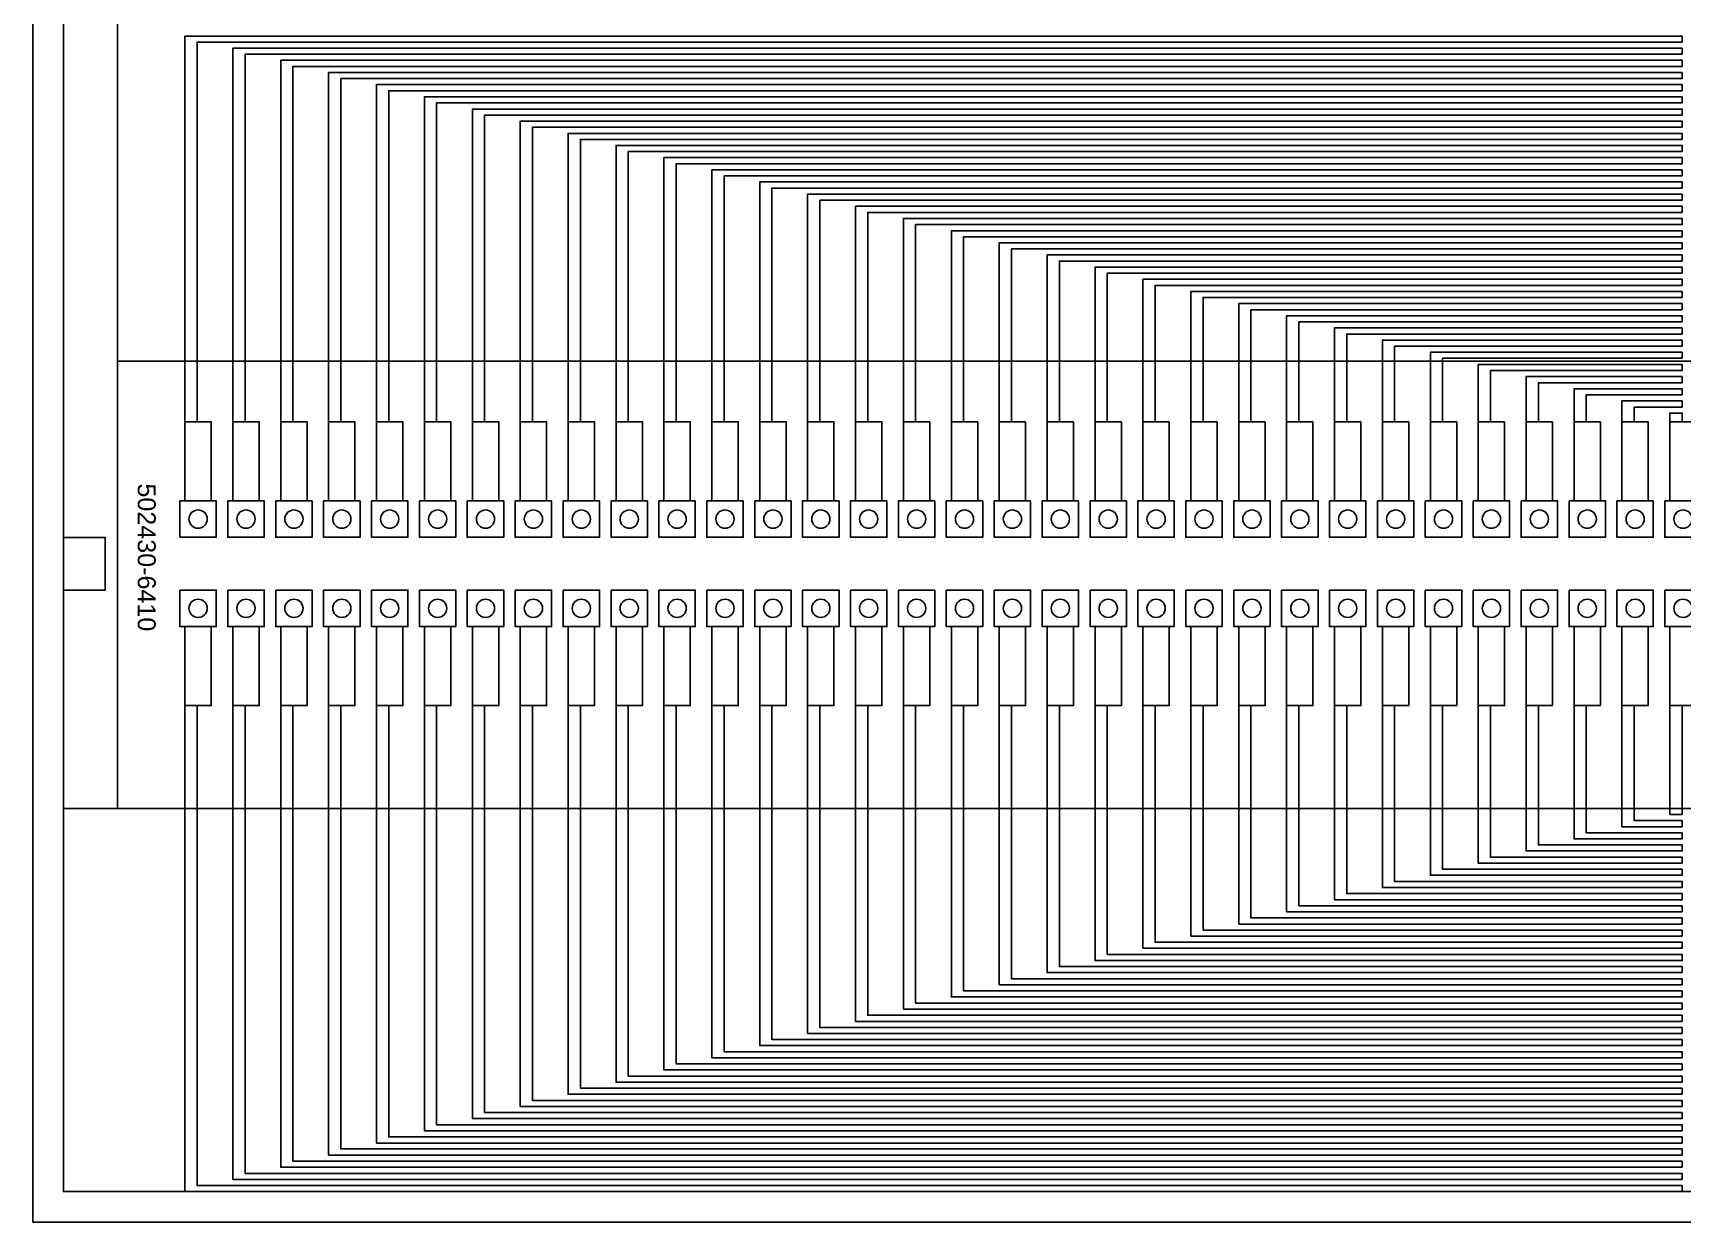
# Model space of a CAD drawing. Header units: inches. Extents: x 11033 to 102276, y 10578 to 36264.
# Drawn here: x 48414 to 62185, y 10722 to 20653 of the extents above; entities that cross this region are included whole.
import ezdxf

# ---------------------------------------------------------------- set-up
doc = ezdxf.new("R2010")
doc.units = ezdxf.units.IN
doc.header["$MEASUREMENT"] = 0
for name, color, linetype in [('board outline', 130, 'Continuous'), ('bottom copper', 160, 'Continuous'), ('bottom solder mask', 94, 'Continuous'), ('drill', 44, 'Continuous'), ('top copper', 10, 'Continuous'), ('top solder mask', 90, 'Continuous')]:
    doc.layers.add(name, color=color, linetype=linetype)
doc.styles.get("Standard").update_dxf_attribs({"font": 'arial.ttf'})

msp = doc.modelspace()

# ---------------------------------------------------------------- linework, layer by layer
at = {"layer": 'board outline'}
msp.add_lwpolyline([(48414, 29748), (48414, 10722), (67077, 10722), (67077, 13872), (83613, 13872), (83613, 10722), (102276, 10722), (102276, 29748), (88687, 29748), (88687, 30801), (62003, 30801), (62003, 29748)], close=True, dxfattribs=at)
at = {"layer": 'bottom copper'}
for points in [[(48668, 26954), (48668, 14176), (49120, 14176), (49120, 26954)], [(49120, 23393), (62826, 23393), (62826, 17913), (49120, 17913)], [(49683, 16745), (49683, 17405), (49903, 17405), (49903, 16745)], [(50083, 16745), (50083, 17405), (50303, 17405), (50303, 16745)], [(50483, 16745), (50483, 17405), (50703, 17405), (50703, 16745)], [(50883, 16745), (50883, 17405), (51103, 17405), (51103, 16745)], [(51283, 16745), (51283, 17405), (51503, 17405), (51503, 16745)], [(51683, 16745), (51683, 17405), (51903, 17405), (51903, 16745)], [(52083, 16745), (52083, 17405), (52303, 17405), (52303, 16745)], [(52483, 16745), (52483, 17405), (52703, 17405), (52703, 16745)], [(52883, 16745), (52883, 17405), (53103, 17405), (53103, 16745)], [(53283, 16745), (53283, 17405), (53503, 17405), (53503, 16745)], [(53683, 16745), (53683, 17405), (53903, 17405), (53903, 16745)], [(54083, 16745), (54083, 17405), (54303, 17405), (54303, 16745)], [(54483, 16745), (54483, 17405), (54703, 17405), (54703, 16745)], [(54883, 16745), (54883, 17405), (55103, 17405), (55103, 16745)], [(55283, 16745), (55283, 17405), (55503, 17405), (55503, 16745)], [(55683, 16745), (55683, 17405), (55903, 17405), (55903, 16745)], [(56083, 16745), (56083, 17405), (56303, 17405), (56303, 16745)], [(56483, 16745), (56483, 17405), (56703, 17405), (56703, 16745)], [(56883, 16745), (56883, 17405), (57103, 17405), (57103, 16745)], [(57283, 16745), (57283, 17405), (57503, 17405), (57503, 16745)], [(57683, 16745), (57683, 17405), (57903, 17405), (57903, 16745)], [(58083, 16745), (58083, 17405), (58303, 17405), (58303, 16745)], [(58483, 16745), (58483, 17405), (58703, 17405), (58703, 16745)], [(58883, 16745), (58883, 17405), (59103, 17405), (59103, 16745)], [(59283, 16745), (59283, 17405), (59503, 17405), (59503, 16745)], [(59683, 16745), (59683, 17405), (59903, 17405), (59903, 16745)], [(60083, 16745), (60083, 17405), (60303, 17405), (60303, 16745)], [(60483, 16745), (60483, 17405), (60703, 17405), (60703, 16745)], [(60883, 16745), (60883, 17405), (61103, 17405), (61103, 16745)], [(61283, 16745), (61283, 17405), (61503, 17405), (61503, 16745)], [(61683, 16745), (61683, 17405), (61903, 17405), (61903, 16745)], [(62083, 16745), (62083, 17405), (62303, 17405), (62303, 16745)], [(49641, 16745), (49945, 16745), (49945, 16441), (49641, 16441)], [(50041, 16745), (50345, 16745), (50345, 16441), (50041, 16441)], [(50441, 16745), (50745, 16745), (50745, 16441), (50441, 16441)], [(50841, 16745), (51145, 16745), (51145, 16441), (50841, 16441)], [(51241, 16745), (51545, 16745), (51545, 16441), (51241, 16441)], [(51641, 16745), (51945, 16745), (51945, 16441), (51641, 16441)], [(52041, 16745), (52345, 16745), (52345, 16441), (52041, 16441)], [(52441, 16745), (52745, 16745), (52745, 16441), (52441, 16441)], [(52841, 16745), (53145, 16745), (53145, 16441), (52841, 16441)], [(53241, 16745), (53545, 16745), (53545, 16441), (53241, 16441)], [(53641, 16745), (53945, 16745), (53945, 16441), (53641, 16441)], [(54041, 16745), (54345, 16745), (54345, 16441), (54041, 16441)], [(54441, 16745), (54745, 16745), (54745, 16441), (54441, 16441)], [(54841, 16745), (55145, 16745), (55145, 16441), (54841, 16441)], [(55241, 16745), (55545, 16745), (55545, 16441), (55241, 16441)], [(55641, 16745), (55945, 16745), (55945, 16441), (55641, 16441)], [(56041, 16745), (56345, 16745), (56345, 16441), (56041, 16441)], [(56441, 16745), (56745, 16745), (56745, 16441), (56441, 16441)], [(56841, 16745), (57145, 16745), (57145, 16441), (56841, 16441)], [(57241, 16745), (57545, 16745), (57545, 16441), (57241, 16441)], [(57641, 16745), (57945, 16745), (57945, 16441), (57641, 16441)], [(58041, 16745), (58345, 16745), (58345, 16441), (58041, 16441)], [(58441, 16745), (58745, 16745), (58745, 16441), (58441, 16441)], [(58841, 16745), (59145, 16745), (59145, 16441), (58841, 16441)], [(59241, 16745), (59545, 16745), (59545, 16441), (59241, 16441)], [(59641, 16745), (59945, 16745), (59945, 16441), (59641, 16441)], [(60041, 16745), (60345, 16745), (60345, 16441), (60041, 16441)], [(60441, 16745), (60745, 16745), (60745, 16441), (60441, 16441)], [(60841, 16745), (61145, 16745), (61145, 16441), (60841, 16441)], [(61241, 16745), (61545, 16745), (61545, 16441), (61241, 16441)], [(61641, 16745), (61945, 16745), (61945, 16441), (61641, 16441)], [(62041, 16745), (62345, 16745), (62345, 16441), (62041, 16441)], [(49641, 16000), (49945, 16000), (49945, 15695), (49641, 15695)], [(50041, 16000), (50345, 16000), (50345, 15695), (50041, 15695)], [(50441, 16000), (50745, 16000), (50745, 15695), (50441, 15695)], [(50841, 16000), (51145, 16000), (51145, 15695), (50841, 15695)], [(51241, 16000), (51545, 16000), (51545, 15695), (51241, 15695)], [(51641, 16000), (51945, 16000), (51945, 15695), (51641, 15695)], [(52041, 16000), (52345, 16000), (52345, 15695), (52041, 15695)], [(52441, 16000), (52745, 16000), (52745, 15695), (52441, 15695)], [(52841, 16000), (53145, 16000), (53145, 15695), (52841, 15695)], [(53241, 16000), (53545, 16000), (53545, 15695), (53241, 15695)], [(53641, 16000), (53945, 16000), (53945, 15695), (53641, 15695)], [(54041, 16000), (54345, 16000), (54345, 15695), (54041, 15695)], [(54441, 16000), (54745, 16000), (54745, 15695), (54441, 15695)], [(54841, 16000), (55145, 16000), (55145, 15695), (54841, 15695)], [(55241, 16000), (55545, 16000), (55545, 15695), (55241, 15695)], [(55641, 16000), (55945, 16000), (55945, 15695), (55641, 15695)], [(56041, 16000), (56345, 16000), (56345, 15695), (56041, 15695)], [(56441, 16000), (56745, 16000), (56745, 15695), (56441, 15695)], [(56841, 16000), (57145, 16000), (57145, 15695), (56841, 15695)], [(57241, 16000), (57545, 16000), (57545, 15695), (57241, 15695)], [(57641, 16000), (57945, 16000), (57945, 15695), (57641, 15695)], [(58041, 16000), (58345, 16000), (58345, 15695), (58041, 15695)], [(58441, 16000), (58745, 16000), (58745, 15695), (58441, 15695)], [(58841, 16000), (59145, 16000), (59145, 15695), (58841, 15695)], [(59241, 16000), (59545, 16000), (59545, 15695), (59241, 15695)], [(59641, 16000), (59945, 16000), (59945, 15695), (59641, 15695)], [(60041, 16000), (60345, 16000), (60345, 15695), (60041, 15695)], [(60441, 16000), (60745, 16000), (60745, 15695), (60441, 15695)], [(60841, 16000), (61145, 16000), (61145, 15695), (60841, 15695)], [(61241, 16000), (61545, 16000), (61545, 15695), (61241, 15695)], [(61641, 16000), (61945, 16000), (61945, 15695), (61641, 15695)], [(62041, 16000), (62345, 16000), (62345, 15695), (62041, 15695)], [(49683, 15035), (49683, 15695), (49903, 15695), (49903, 15035)], [(50083, 15035), (50083, 15695), (50303, 15695), (50303, 15035)], [(50483, 15035), (50483, 15695), (50703, 15695), (50703, 15035)], [(50883, 15035), (50883, 15695), (51103, 15695), (51103, 15035)], [(51283, 15035), (51283, 15695), (51503, 15695), (51503, 15035)], [(51683, 15035), (51683, 15695), (51903, 15695), (51903, 15035)], [(52083, 15035), (52083, 15695), (52303, 15695), (52303, 15035)], [(52483, 15035), (52483, 15695), (52703, 15695), (52703, 15035)], [(52883, 15035), (52883, 15695), (53103, 15695), (53103, 15035)], [(53283, 15035), (53283, 15695), (53503, 15695), (53503, 15035)], [(53683, 15035), (53683, 15695), (53903, 15695), (53903, 15035)], [(54083, 15035), (54083, 15695), (54303, 15695), (54303, 15035)], [(54483, 15035), (54483, 15695), (54703, 15695), (54703, 15035)], [(54883, 15035), (54883, 15695), (55103, 15695), (55103, 15035)], [(55283, 15035), (55283, 15695), (55503, 15695), (55503, 15035)], [(55683, 15035), (55683, 15695), (55903, 15695), (55903, 15035)], [(56083, 15035), (56083, 15695), (56303, 15695), (56303, 15035)], [(56483, 15035), (56483, 15695), (56703, 15695), (56703, 15035)], [(56883, 15035), (56883, 15695), (57103, 15695), (57103, 15035)], [(57283, 15035), (57283, 15695), (57503, 15695), (57503, 15035)], [(57683, 15035), (57683, 15695), (57903, 15695), (57903, 15035)], [(58083, 15035), (58083, 15695), (58303, 15695), (58303, 15035)], [(58483, 15035), (58483, 15695), (58703, 15695), (58703, 15035)], [(58883, 15035), (58883, 15695), (59103, 15695), (59103, 15035)], [(59283, 15035), (59283, 15695), (59503, 15695), (59503, 15035)], [(59683, 15035), (59683, 15695), (59903, 15695), (59903, 15035)], [(60083, 15035), (60083, 15695), (60303, 15695), (60303, 15035)], [(60483, 15035), (60483, 15695), (60703, 15695), (60703, 15035)], [(60883, 15035), (60883, 15695), (61103, 15695), (61103, 15035)], [(61283, 15035), (61283, 15695), (61503, 15695), (61503, 15035)], [(61683, 15035), (61683, 15695), (61903, 15695), (61903, 15035)], [(62083, 15035), (62083, 15695), (62303, 15695), (62303, 15035)], [(66772, 14176), (48668, 14176), (48668, 10976), (66772, 10976)]]:
    msp.add_lwpolyline(points, close=True, dxfattribs=at)
at = {"layer": 'bottom solder mask'}
for points in [[(49683, 16745), (49683, 17405), (49903, 17405), (49903, 16745)], [(50083, 16745), (50083, 17405), (50303, 17405), (50303, 16745)], [(50483, 16745), (50483, 17405), (50703, 17405), (50703, 16745)], [(50883, 16745), (50883, 17405), (51103, 17405), (51103, 16745)], [(51283, 16745), (51283, 17405), (51503, 17405), (51503, 16745)], [(51683, 16745), (51683, 17405), (51903, 17405), (51903, 16745)], [(52083, 16745), (52083, 17405), (52303, 17405), (52303, 16745)], [(52483, 16745), (52483, 17405), (52703, 17405), (52703, 16745)], [(52883, 16745), (52883, 17405), (53103, 17405), (53103, 16745)], [(53283, 16745), (53283, 17405), (53503, 17405), (53503, 16745)], [(53683, 16745), (53683, 17405), (53903, 17405), (53903, 16745)], [(54083, 16745), (54083, 17405), (54303, 17405), (54303, 16745)], [(54483, 16745), (54483, 17405), (54703, 17405), (54703, 16745)], [(54883, 16745), (54883, 17405), (55103, 17405), (55103, 16745)], [(55283, 16745), (55283, 17405), (55503, 17405), (55503, 16745)], [(55683, 16745), (55683, 17405), (55903, 17405), (55903, 16745)], [(56083, 16745), (56083, 17405), (56303, 17405), (56303, 16745)], [(56483, 16745), (56483, 17405), (56703, 17405), (56703, 16745)], [(56883, 16745), (56883, 17405), (57103, 17405), (57103, 16745)], [(57283, 16745), (57283, 17405), (57503, 17405), (57503, 16745)], [(57683, 16745), (57683, 17405), (57903, 17405), (57903, 16745)], [(58083, 16745), (58083, 17405), (58303, 17405), (58303, 16745)], [(58483, 16745), (58483, 17405), (58703, 17405), (58703, 16745)], [(58883, 16745), (58883, 17405), (59103, 17405), (59103, 16745)], [(59283, 16745), (59283, 17405), (59503, 17405), (59503, 16745)], [(59683, 16745), (59683, 17405), (59903, 17405), (59903, 16745)], [(60083, 16745), (60083, 17405), (60303, 17405), (60303, 16745)], [(60483, 16745), (60483, 17405), (60703, 17405), (60703, 16745)], [(60883, 16745), (60883, 17405), (61103, 17405), (61103, 16745)], [(61283, 16745), (61283, 17405), (61503, 17405), (61503, 16745)], [(61683, 16745), (61683, 17405), (61903, 17405), (61903, 16745)], [(62083, 16745), (62083, 17405), (62303, 17405), (62303, 16745)], [(48668, 16000), (48668, 16440), (49018, 16440), (49018, 16000)], [(49683, 15035), (49683, 15695), (49903, 15695), (49903, 15035)], [(50083, 15035), (50083, 15695), (50303, 15695), (50303, 15035)], [(50483, 15035), (50483, 15695), (50703, 15695), (50703, 15035)], [(50883, 15035), (50883, 15695), (51103, 15695), (51103, 15035)], [(51283, 15035), (51283, 15695), (51503, 15695), (51503, 15035)], [(51683, 15035), (51683, 15695), (51903, 15695), (51903, 15035)], [(52083, 15035), (52083, 15695), (52303, 15695), (52303, 15035)], [(52483, 15035), (52483, 15695), (52703, 15695), (52703, 15035)], [(52883, 15035), (52883, 15695), (53103, 15695), (53103, 15035)], [(53283, 15035), (53283, 15695), (53503, 15695), (53503, 15035)], [(53683, 15035), (53683, 15695), (53903, 15695), (53903, 15035)], [(54083, 15035), (54083, 15695), (54303, 15695), (54303, 15035)], [(54483, 15035), (54483, 15695), (54703, 15695), (54703, 15035)], [(54883, 15035), (54883, 15695), (55103, 15695), (55103, 15035)], [(55283, 15035), (55283, 15695), (55503, 15695), (55503, 15035)], [(55683, 15035), (55683, 15695), (55903, 15695), (55903, 15035)], [(56083, 15035), (56083, 15695), (56303, 15695), (56303, 15035)], [(56483, 15035), (56483, 15695), (56703, 15695), (56703, 15035)], [(56883, 15035), (56883, 15695), (57103, 15695), (57103, 15035)], [(57283, 15035), (57283, 15695), (57503, 15695), (57503, 15035)], [(57683, 15035), (57683, 15695), (57903, 15695), (57903, 15035)], [(58083, 15035), (58083, 15695), (58303, 15695), (58303, 15035)], [(58483, 15035), (58483, 15695), (58703, 15695), (58703, 15035)], [(58883, 15035), (58883, 15695), (59103, 15695), (59103, 15035)], [(59283, 15035), (59283, 15695), (59503, 15695), (59503, 15035)], [(59683, 15035), (59683, 15695), (59903, 15695), (59903, 15035)], [(60083, 15035), (60083, 15695), (60303, 15695), (60303, 15035)], [(60483, 15035), (60483, 15695), (60703, 15695), (60703, 15035)], [(60883, 15035), (60883, 15695), (61103, 15695), (61103, 15035)], [(61283, 15035), (61283, 15695), (61503, 15695), (61503, 15035)], [(61683, 15035), (61683, 15695), (61903, 15695), (61903, 15035)], [(62083, 15035), (62083, 15695), (62303, 15695), (62303, 15035)]]:
    msp.add_lwpolyline(points, close=True, dxfattribs=at)
at = {"layer": 'drill'}
for centre in [(49793, 16593), (50193, 16593), (50593, 16593), (50993, 16593), (51393, 16593), (51793, 16593), (52193, 16593), (52593, 16593), (52993, 16593), (53393, 16593), (53793, 16593), (54193, 16593), (54593, 16593), (54993, 16593), (55393, 16593), (55793, 16593), (56193, 16593), (56593, 16593), (56993, 16593), (57393, 16593), (57793, 16593), (58193, 16593), (58593, 16593), (58993, 16593), (59393, 16593), (59793, 16593), (60193, 16593), (60593, 16593), (60993, 16593), (61393, 16593), (61793, 16593), (62193, 16593), (49793, 15848), (50193, 15848), (50593, 15848), (50993, 15848), (51393, 15848), (51793, 15848), (52193, 15848), (52593, 15848), (52993, 15848), (53393, 15848), (53793, 15848), (54193, 15848), (54593, 15848), (54993, 15848), (55393, 15848), (55793, 15848), (56193, 15848), (56593, 15848), (56993, 15848), (57393, 15848), (57793, 15848), (58193, 15848), (58593, 15848), (58993, 15848), (59393, 15848), (59793, 15848), (60193, 15848), (60593, 15848), (60993, 15848), (61393, 15848), (61793, 15848), (62193, 15848)]:
    msp.add_circle(centre, 76.2, dxfattribs=at)
at = {"layer": 'top copper'}
for points in [[(49683, 17405), (49785, 17405), (49785, 20577), (62185, 20577), (62185, 20628), (49683, 20628)], [(50083, 17405), (50185, 17405), (50185, 20476), (62185, 20476), (62185, 20526), (50083, 20526)], [(50483, 17405), (50585, 17405), (50585, 20374), (62185, 20374), (62185, 20425), (50483, 20425)], [(50883, 17405), (50985, 17405), (50985, 20272), (62185, 20272), (62185, 20323), (50883, 20323)], [(51283, 17405), (51385, 17405), (51385, 20171), (62185, 20171), (62185, 20222), (51283, 20222)], [(51683, 17405), (51785, 17405), (51785, 20069), (62185, 20069), (62185, 20120), (51683, 20120)], [(52083, 17405), (52185, 17405), (52185, 19968), (62185, 19968), (62185, 20018), (52083, 20018)], [(52483, 17405), (52585, 17405), (52585, 19866), (62185, 19866), (62185, 19917), (52483, 19917)], [(52883, 17405), (52985, 17405), (52985, 19764), (62185, 19764), (62185, 19815), (52883, 19815)], [(53283, 17405), (53385, 17405), (53385, 19663), (62185, 19663), (62185, 19714), (53283, 19714)], [(53683, 17405), (53785, 17405), (53785, 19561), (62185, 19561), (62185, 19612), (53683, 19612)], [(54083, 17405), (54185, 17405), (54185, 19460), (62185, 19460), (62185, 19510), (54083, 19510)], [(54483, 17405), (54585, 17405), (54585, 19358), (62185, 19358), (62185, 19409), (54483, 19409)], [(54883, 17405), (54985, 17405), (54985, 19256), (62185, 19256), (62185, 19307), (54883, 19307)], [(55283, 17405), (55385, 17405), (55385, 19155), (62185, 19155), (62185, 19206), (55283, 19206)], [(55683, 17405), (55785, 17405), (55785, 19053), (62185, 19053), (62185, 19104), (55683, 19104)], [(56083, 17405), (56185, 17405), (56185, 18952), (62185, 18952), (62185, 19002), (56083, 19002)], [(56483, 17405), (56585, 17405), (56585, 18850), (62185, 18850), (62185, 18901), (56483, 18901)], [(56883, 17405), (56985, 17405), (56985, 18748), (62185, 18748), (62185, 18799), (56883, 18799)], [(57283, 17405), (57385, 17405), (57385, 18647), (62185, 18647), (62185, 18698), (57283, 18698)], [(57683, 17405), (57785, 17405), (57785, 18545), (62185, 18545), (62185, 18596), (57683, 18596)], [(58083, 17405), (58185, 17405), (58185, 18444), (62185, 18444), (62185, 18494), (58083, 18494)], [(58483, 17405), (58585, 17405), (58585, 18342), (62185, 18342), (62185, 18393), (58483, 18393)], [(58883, 17405), (58985, 17405), (58985, 18240), (62185, 18240), (62185, 18291), (58883, 18291)], [(59283, 17405), (59385, 17405), (59385, 18139), (62185, 18139), (62185, 18190), (59283, 18190)], [(59683, 17405), (59785, 17405), (59785, 18037), (62185, 18037), (62185, 18088), (59683, 18088)], [(60083, 17405), (60185, 17405), (60185, 17936), (62185, 17936), (62185, 17986), (60083, 17986)], [(60483, 17405), (60585, 17405), (60585, 17834), (62185, 17834), (62185, 17885), (60483, 17885)], [(60883, 17405), (60985, 17405), (60985, 17732), (62185, 17732), (62185, 17783), (60883, 17783)], [(61283, 17405), (61385, 17405), (61385, 17631), (62185, 17631), (62185, 17682), (61283, 17682)], [(61683, 17405), (61785, 17405), (61785, 17529), (62185, 17529), (62185, 17580), (61683, 17580)], [(49683, 16745), (49683, 17405), (49903, 17405), (49903, 16745)], [(50083, 16745), (50083, 17405), (50303, 17405), (50303, 16745)], [(50483, 16745), (50483, 17405), (50703, 17405), (50703, 16745)], [(50883, 16745), (50883, 17405), (51103, 17405), (51103, 16745)], [(51283, 16745), (51283, 17405), (51503, 17405), (51503, 16745)], [(51683, 16745), (51683, 17405), (51903, 17405), (51903, 16745)], [(52083, 16745), (52083, 17405), (52303, 17405), (52303, 16745)], [(52483, 16745), (52483, 17405), (52703, 17405), (52703, 16745)], [(52883, 16745), (52883, 17405), (53103, 17405), (53103, 16745)], [(53283, 16745), (53283, 17405), (53503, 17405), (53503, 16745)], [(53683, 16745), (53683, 17405), (53903, 17405), (53903, 16745)], [(54083, 16745), (54083, 17405), (54303, 17405), (54303, 16745)], [(54483, 16745), (54483, 17405), (54703, 17405), (54703, 16745)], [(54883, 16745), (54883, 17405), (55103, 17405), (55103, 16745)], [(55283, 16745), (55283, 17405), (55503, 17405), (55503, 16745)], [(55683, 16745), (55683, 17405), (55903, 17405), (55903, 16745)], [(56083, 16745), (56083, 17405), (56303, 17405), (56303, 16745)], [(56483, 16745), (56483, 17405), (56703, 17405), (56703, 16745)], [(56883, 16745), (56883, 17405), (57103, 17405), (57103, 16745)], [(57283, 16745), (57283, 17405), (57503, 17405), (57503, 16745)], [(57683, 16745), (57683, 17405), (57903, 17405), (57903, 16745)], [(58083, 16745), (58083, 17405), (58303, 17405), (58303, 16745)], [(58483, 16745), (58483, 17405), (58703, 17405), (58703, 16745)], [(58883, 16745), (58883, 17405), (59103, 17405), (59103, 16745)], [(59283, 16745), (59283, 17405), (59503, 17405), (59503, 16745)], [(59683, 16745), (59683, 17405), (59903, 17405), (59903, 16745)], [(60083, 16745), (60083, 17405), (60303, 17405), (60303, 16745)], [(60483, 16745), (60483, 17405), (60703, 17405), (60703, 16745)], [(60883, 16745), (60883, 17405), (61103, 17405), (61103, 16745)], [(61283, 16745), (61283, 17405), (61503, 17405), (61503, 16745)], [(61683, 16745), (61683, 17405), (61903, 17405), (61903, 16745)], [(62083, 17405), (62185, 17405), (62185, 17428), (62185, 17428), (62185, 17478), (62083, 17478)], [(62083, 16745), (62083, 17405), (62303, 17405), (62303, 16745)], [(49641, 16745), (49945, 16745), (49945, 16441), (49641, 16441)], [(50041, 16745), (50345, 16745), (50345, 16441), (50041, 16441)], [(50441, 16745), (50745, 16745), (50745, 16441), (50441, 16441)], [(50841, 16745), (51145, 16745), (51145, 16441), (50841, 16441)], [(51241, 16745), (51545, 16745), (51545, 16441), (51241, 16441)], [(51641, 16745), (51945, 16745), (51945, 16441), (51641, 16441)], [(52041, 16745), (52345, 16745), (52345, 16441), (52041, 16441)], [(52441, 16745), (52745, 16745), (52745, 16441), (52441, 16441)], [(52841, 16745), (53145, 16745), (53145, 16441), (52841, 16441)], [(53241, 16745), (53545, 16745), (53545, 16441), (53241, 16441)], [(53641, 16745), (53945, 16745), (53945, 16441), (53641, 16441)], [(54041, 16745), (54345, 16745), (54345, 16441), (54041, 16441)], [(54441, 16745), (54745, 16745), (54745, 16441), (54441, 16441)], [(54841, 16745), (55145, 16745), (55145, 16441), (54841, 16441)], [(55241, 16745), (55545, 16745), (55545, 16441), (55241, 16441)], [(55641, 16745), (55945, 16745), (55945, 16441), (55641, 16441)], [(56041, 16745), (56345, 16745), (56345, 16441), (56041, 16441)], [(56441, 16745), (56745, 16745), (56745, 16441), (56441, 16441)], [(56841, 16745), (57145, 16745), (57145, 16441), (56841, 16441)], [(57241, 16745), (57545, 16745), (57545, 16441), (57241, 16441)], [(57641, 16745), (57945, 16745), (57945, 16441), (57641, 16441)], [(58041, 16745), (58345, 16745), (58345, 16441), (58041, 16441)], [(58441, 16745), (58745, 16745), (58745, 16441), (58441, 16441)], [(58841, 16745), (59145, 16745), (59145, 16441), (58841, 16441)], [(59241, 16745), (59545, 16745), (59545, 16441), (59241, 16441)], [(59641, 16745), (59945, 16745), (59945, 16441), (59641, 16441)], [(60041, 16745), (60345, 16745), (60345, 16441), (60041, 16441)], [(60441, 16745), (60745, 16745), (60745, 16441), (60441, 16441)], [(60841, 16745), (61145, 16745), (61145, 16441), (60841, 16441)], [(61241, 16745), (61545, 16745), (61545, 16441), (61241, 16441)], [(61641, 16745), (61945, 16745), (61945, 16441), (61641, 16441)], [(62041, 16745), (62345, 16745), (62345, 16441), (62041, 16441)], [(49018, 16440), (49018, 16000), (48668, 16000), (48668, 16440)], [(49641, 16000), (49945, 16000), (49945, 15695), (49641, 15695)], [(50041, 16000), (50345, 16000), (50345, 15695), (50041, 15695)], [(50441, 16000), (50745, 16000), (50745, 15695), (50441, 15695)], [(50841, 16000), (51145, 16000), (51145, 15695), (50841, 15695)], [(51241, 16000), (51545, 16000), (51545, 15695), (51241, 15695)], [(51641, 16000), (51945, 16000), (51945, 15695), (51641, 15695)], [(52041, 16000), (52345, 16000), (52345, 15695), (52041, 15695)], [(52441, 16000), (52745, 16000), (52745, 15695), (52441, 15695)], [(52841, 16000), (53145, 16000), (53145, 15695), (52841, 15695)], [(53241, 16000), (53545, 16000), (53545, 15695), (53241, 15695)], [(53641, 16000), (53945, 16000), (53945, 15695), (53641, 15695)], [(54041, 16000), (54345, 16000), (54345, 15695), (54041, 15695)], [(54441, 16000), (54745, 16000), (54745, 15695), (54441, 15695)], [(54841, 16000), (55145, 16000), (55145, 15695), (54841, 15695)], [(55241, 16000), (55545, 16000), (55545, 15695), (55241, 15695)], [(55641, 16000), (55945, 16000), (55945, 15695), (55641, 15695)], [(56041, 16000), (56345, 16000), (56345, 15695), (56041, 15695)], [(56441, 16000), (56745, 16000), (56745, 15695), (56441, 15695)], [(56841, 16000), (57145, 16000), (57145, 15695), (56841, 15695)], [(57241, 16000), (57545, 16000), (57545, 15695), (57241, 15695)], [(57641, 16000), (57945, 16000), (57945, 15695), (57641, 15695)], [(58041, 16000), (58345, 16000), (58345, 15695), (58041, 15695)], [(58441, 16000), (58745, 16000), (58745, 15695), (58441, 15695)], [(58841, 16000), (59145, 16000), (59145, 15695), (58841, 15695)], [(59241, 16000), (59545, 16000), (59545, 15695), (59241, 15695)], [(59641, 16000), (59945, 16000), (59945, 15695), (59641, 15695)], [(60041, 16000), (60345, 16000), (60345, 15695), (60041, 15695)], [(60441, 16000), (60745, 16000), (60745, 15695), (60441, 15695)], [(60841, 16000), (61145, 16000), (61145, 15695), (60841, 15695)], [(61241, 16000), (61545, 16000), (61545, 15695), (61241, 15695)], [(61641, 16000), (61945, 16000), (61945, 15695), (61641, 15695)], [(62041, 16000), (62345, 16000), (62345, 15695), (62041, 15695)], [(49683, 15035), (49683, 15695), (49903, 15695), (49903, 15035)], [(50083, 15035), (50083, 15695), (50303, 15695), (50303, 15035)], [(50483, 15035), (50483, 15695), (50703, 15695), (50703, 15035)], [(50883, 15035), (50883, 15695), (51103, 15695), (51103, 15035)], [(51283, 15035), (51283, 15695), (51503, 15695), (51503, 15035)], [(51683, 15035), (51683, 15695), (51903, 15695), (51903, 15035)], [(52083, 15035), (52083, 15695), (52303, 15695), (52303, 15035)], [(52483, 15035), (52483, 15695), (52703, 15695), (52703, 15035)], [(52883, 15035), (52883, 15695), (53103, 15695), (53103, 15035)], [(53283, 15035), (53283, 15695), (53503, 15695), (53503, 15035)], [(53683, 15035), (53683, 15695), (53903, 15695), (53903, 15035)], [(54083, 15035), (54083, 15695), (54303, 15695), (54303, 15035)], [(54483, 15035), (54483, 15695), (54703, 15695), (54703, 15035)], [(54883, 15035), (54883, 15695), (55103, 15695), (55103, 15035)], [(55283, 15035), (55283, 15695), (55503, 15695), (55503, 15035)], [(55683, 15035), (55683, 15695), (55903, 15695), (55903, 15035)], [(56083, 15035), (56083, 15695), (56303, 15695), (56303, 15035)], [(56483, 15035), (56483, 15695), (56703, 15695), (56703, 15035)], [(56883, 15035), (56883, 15695), (57103, 15695), (57103, 15035)], [(57283, 15035), (57283, 15695), (57503, 15695), (57503, 15035)], [(57683, 15035), (57683, 15695), (57903, 15695), (57903, 15035)], [(58083, 15035), (58083, 15695), (58303, 15695), (58303, 15035)], [(58483, 15035), (58483, 15695), (58703, 15695), (58703, 15035)], [(58883, 15035), (58883, 15695), (59103, 15695), (59103, 15035)], [(59283, 15035), (59283, 15695), (59503, 15695), (59503, 15035)], [(59683, 15035), (59683, 15695), (59903, 15695), (59903, 15035)], [(60083, 15035), (60083, 15695), (60303, 15695), (60303, 15035)], [(60483, 15035), (60483, 15695), (60703, 15695), (60703, 15035)], [(60883, 15035), (60883, 15695), (61103, 15695), (61103, 15035)], [(61283, 15035), (61283, 15695), (61503, 15695), (61503, 15035)], [(61683, 15035), (61683, 15695), (61903, 15695), (61903, 15035)], [(62083, 15035), (62083, 15695), (62303, 15695), (62303, 15035)], [(49683, 15035), (49785, 15035), (49785, 11027), (62185, 11027), (62185, 10976), (49683, 10976)], [(50083, 15035), (50185, 15035), (50185, 11128), (62185, 11128), (62185, 11078), (50083, 11078)], [(50483, 15035), (50585, 15035), (50585, 11230), (62185, 11230), (62185, 11179), (50483, 11179)], [(50883, 15035), (50985, 15035), (50985, 11332), (62185, 11332), (62185, 11281), (50883, 11281)], [(51283, 15035), (51385, 15035), (51385, 11433), (62185, 11433), (62185, 11382), (51283, 11382)], [(51683, 15035), (51785, 15035), (51785, 11535), (62185, 11535), (62185, 11484), (51683, 11484)], [(52083, 15035), (52185, 15035), (52185, 11636), (62185, 11636), (62185, 11586), (52083, 11586)], [(52483, 15035), (52585, 15035), (52585, 11738), (62185, 11738), (62185, 11687), (52483, 11687)], [(52883, 15035), (52985, 15035), (52985, 11840), (62185, 11840), (62185, 11789), (52883, 11789)], [(53283, 15035), (53385, 15035), (53385, 11941), (62185, 11941), (62185, 11890), (53283, 11890)], [(53683, 15035), (53785, 15035), (53785, 12043), (62185, 12043), (62185, 11992), (53683, 11992)], [(54083, 15035), (54185, 15035), (54185, 12144), (62185, 12144), (62185, 12094), (54083, 12094)], [(54483, 15035), (54585, 15035), (54585, 12246), (62185, 12246), (62185, 12195), (54483, 12195)], [(54883, 15035), (54985, 15035), (54985, 12348), (62185, 12348), (62185, 12297), (54883, 12297)], [(55283, 15035), (55385, 15035), (55385, 12449), (62185, 12449), (62185, 12398), (55283, 12398)], [(55683, 15035), (55785, 15035), (55785, 12551), (62185, 12551), (62185, 12500), (55683, 12500)], [(56083, 15035), (56185, 15035), (56185, 12652), (62185, 12652), (62185, 12602), (56083, 12602)], [(56483, 15035), (56585, 15035), (56585, 12754), (62185, 12754), (62185, 12703), (56483, 12703)], [(56883, 15035), (56985, 15035), (56985, 12856), (62185, 12856), (62185, 12805), (56883, 12805)], [(57283, 15035), (57385, 15035), (57385, 12957), (62185, 12957), (62185, 12906), (57283, 12906)], [(57683, 15035), (57785, 15035), (57785, 13059), (62185, 13059), (62185, 13008), (57683, 13008)], [(58083, 15035), (58185, 15035), (58185, 13160), (62185, 13160), (62185, 13110), (58083, 13110)], [(58483, 15035), (58585, 15035), (58585, 13262), (62185, 13262), (62185, 13211), (58483, 13211)], [(58883, 15035), (58985, 15035), (58985, 13364), (62185, 13364), (62185, 13313), (58883, 13313)], [(59283, 15035), (59385, 15035), (59385, 13465), (62185, 13465), (62185, 13414), (59283, 13414)], [(59683, 15035), (59785, 15035), (59785, 13567), (62185, 13567), (62185, 13516), (59683, 13516)], [(60083, 15035), (60185, 15035), (60185, 13668), (62185, 13668), (62185, 13618), (60083, 13618)], [(60483, 15035), (60585, 15035), (60585, 13770), (62185, 13770), (62185, 13719), (60483, 13719)], [(60883, 15035), (60985, 15035), (60985, 13872), (62185, 13872), (62185, 13821), (60883, 13821)], [(61283, 15035), (61385, 15035), (61385, 13973), (62185, 13973), (62185, 13922), (61283, 13922)], [(61683, 15035), (61785, 15035), (61785, 14075), (62185, 14075), (62185, 14024), (61683, 14024)], [(62083, 15035), (62185, 15035), (62185, 14176), (62185, 14176), (62185, 14126), (62083, 14126)]]:
    msp.add_lwpolyline(points, close=True, dxfattribs=at)
at = {"layer": 'top solder mask'}
for points in [[(49683, 16745), (49683, 17405), (49903, 17405), (49903, 16745)], [(50083, 16745), (50083, 17405), (50303, 17405), (50303, 16745)], [(50483, 16745), (50483, 17405), (50703, 17405), (50703, 16745)], [(50883, 16745), (50883, 17405), (51103, 17405), (51103, 16745)], [(51283, 16745), (51283, 17405), (51503, 17405), (51503, 16745)], [(51683, 16745), (51683, 17405), (51903, 17405), (51903, 16745)], [(52083, 16745), (52083, 17405), (52303, 17405), (52303, 16745)], [(52483, 16745), (52483, 17405), (52703, 17405), (52703, 16745)], [(52883, 16745), (52883, 17405), (53103, 17405), (53103, 16745)], [(53283, 16745), (53283, 17405), (53503, 17405), (53503, 16745)], [(53683, 16745), (53683, 17405), (53903, 17405), (53903, 16745)], [(54083, 16745), (54083, 17405), (54303, 17405), (54303, 16745)], [(54483, 16745), (54483, 17405), (54703, 17405), (54703, 16745)], [(54883, 16745), (54883, 17405), (55103, 17405), (55103, 16745)], [(55283, 16745), (55283, 17405), (55503, 17405), (55503, 16745)], [(55683, 16745), (55683, 17405), (55903, 17405), (55903, 16745)], [(56083, 16745), (56083, 17405), (56303, 17405), (56303, 16745)], [(56483, 16745), (56483, 17405), (56703, 17405), (56703, 16745)], [(56883, 16745), (56883, 17405), (57103, 17405), (57103, 16745)], [(57283, 16745), (57283, 17405), (57503, 17405), (57503, 16745)], [(57683, 16745), (57683, 17405), (57903, 17405), (57903, 16745)], [(58083, 16745), (58083, 17405), (58303, 17405), (58303, 16745)], [(58483, 16745), (58483, 17405), (58703, 17405), (58703, 16745)], [(58883, 16745), (58883, 17405), (59103, 17405), (59103, 16745)], [(59283, 16745), (59283, 17405), (59503, 17405), (59503, 16745)], [(59683, 16745), (59683, 17405), (59903, 17405), (59903, 16745)], [(60083, 16745), (60083, 17405), (60303, 17405), (60303, 16745)], [(60483, 16745), (60483, 17405), (60703, 17405), (60703, 16745)], [(60883, 16745), (60883, 17405), (61103, 17405), (61103, 16745)], [(61283, 16745), (61283, 17405), (61503, 17405), (61503, 16745)], [(61683, 16745), (61683, 17405), (61903, 17405), (61903, 16745)], [(62083, 16745), (62083, 17405), (62303, 17405), (62303, 16745)], [(49018, 16440), (49018, 16000), (48668, 16000), (48668, 16440)], [(49683, 15035), (49683, 15695), (49903, 15695), (49903, 15035)], [(50083, 15035), (50083, 15695), (50303, 15695), (50303, 15035)], [(50483, 15035), (50483, 15695), (50703, 15695), (50703, 15035)], [(50883, 15035), (50883, 15695), (51103, 15695), (51103, 15035)], [(51283, 15035), (51283, 15695), (51503, 15695), (51503, 15035)], [(51683, 15035), (51683, 15695), (51903, 15695), (51903, 15035)], [(52083, 15035), (52083, 15695), (52303, 15695), (52303, 15035)], [(52483, 15035), (52483, 15695), (52703, 15695), (52703, 15035)], [(52883, 15035), (52883, 15695), (53103, 15695), (53103, 15035)], [(53283, 15035), (53283, 15695), (53503, 15695), (53503, 15035)], [(53683, 15035), (53683, 15695), (53903, 15695), (53903, 15035)], [(54083, 15035), (54083, 15695), (54303, 15695), (54303, 15035)], [(54483, 15035), (54483, 15695), (54703, 15695), (54703, 15035)], [(54883, 15035), (54883, 15695), (55103, 15695), (55103, 15035)], [(55283, 15035), (55283, 15695), (55503, 15695), (55503, 15035)], [(55683, 15035), (55683, 15695), (55903, 15695), (55903, 15035)], [(56083, 15035), (56083, 15695), (56303, 15695), (56303, 15035)], [(56483, 15035), (56483, 15695), (56703, 15695), (56703, 15035)], [(56883, 15035), (56883, 15695), (57103, 15695), (57103, 15035)], [(57283, 15035), (57283, 15695), (57503, 15695), (57503, 15035)], [(57683, 15035), (57683, 15695), (57903, 15695), (57903, 15035)], [(58083, 15035), (58083, 15695), (58303, 15695), (58303, 15035)], [(58483, 15035), (58483, 15695), (58703, 15695), (58703, 15035)], [(58883, 15035), (58883, 15695), (59103, 15695), (59103, 15035)], [(59283, 15035), (59283, 15695), (59503, 15695), (59503, 15035)], [(59683, 15035), (59683, 15695), (59903, 15695), (59903, 15035)], [(60083, 15035), (60083, 15695), (60303, 15695), (60303, 15035)], [(60483, 15035), (60483, 15695), (60703, 15695), (60703, 15035)], [(60883, 15035), (60883, 15695), (61103, 15695), (61103, 15035)], [(61283, 15035), (61283, 15695), (61503, 15695), (61503, 15035)], [(61683, 15035), (61683, 15695), (61903, 15695), (61903, 15035)], [(62083, 15035), (62083, 15695), (62303, 15695), (62303, 15035)]]:
    msp.add_lwpolyline(points, close=True, dxfattribs=at)

# ---------------------------------------------------------------- texts
at = {"insert": (49439, 16891), "char_height": 150, "width": 4405.41, "attachment_point": 1, "rotation": 270}
msp.add_mtext('502430-6410', dxfattribs=at)
msp.add_mtext('502430-6410', dxfattribs=at)

doc.saveas('drawing.dxf')
